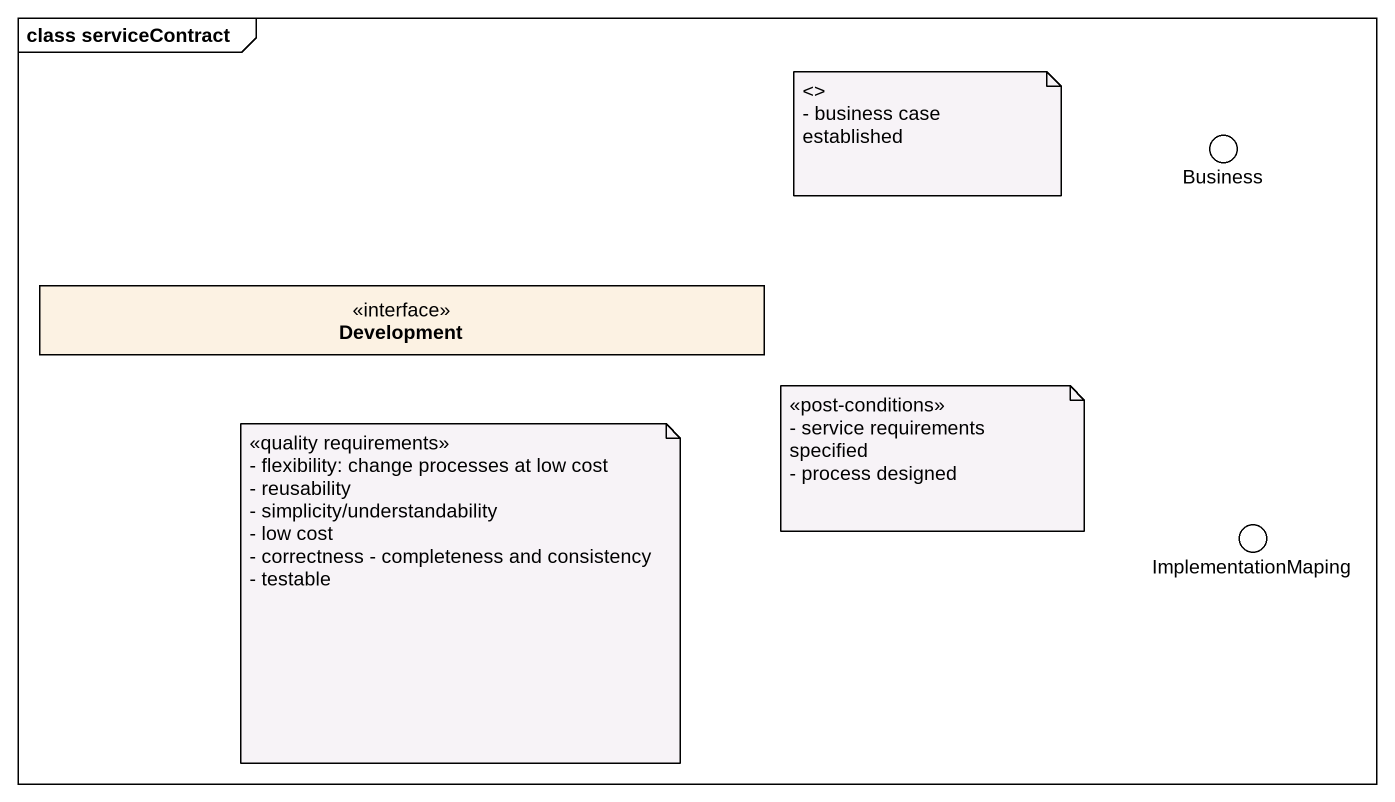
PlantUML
@startuml
mainframe class serviceContract
allowmixing
hide circle
hide empty members
() Business
interface Development
() ImplementationMaping
note as N1
  <>
  - business case established
end note
note as N2
  <<post-conditions>>
  - service requirements specified
  - process designed
end note
note as N3
  <<quality requirements>>
  - flexibility: change processes at low cost
  - reusability
  - simplicity/understandability
  - low cost
  - correctness - completeness and consistency
  - testable
end note
@enduml
